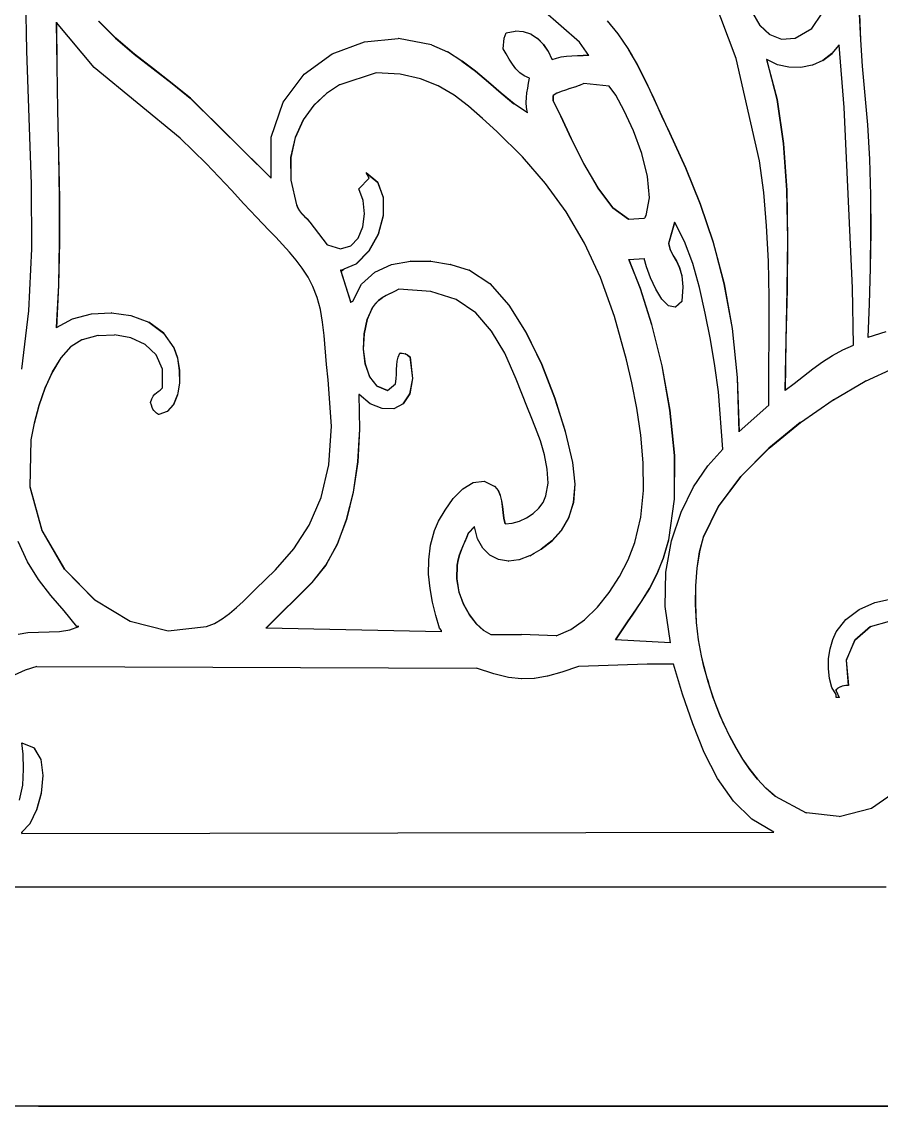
# Model space of a CAD drawing. Header units: inches. Extents: x 1397 to 20304, y -27267 to -746.
# Drawn here: x 14232.23 to 14241.66, y -21189.11 to -21177.21 of the extents above; entities that cross this region are included whole.
import ezdxf

# ---------------------------------------------------------------- set-up
doc = ezdxf.new("R2010")
doc.units = ezdxf.units.IN
doc.header["$LTSCALE"] = 17
doc.header["$MEASUREMENT"] = 0

msp = doc.modelspace()

# ---------------------------------------------------------------- linework, layer by layer
for p, q in [((14240.071, -21177.617), (14239.71, -21176.664)), ((14232.283, -21177.534), (14232.27, -21176.81)), ((14238.351, -21177.437), (14237.947, -21177.086)), ((14232.607, -21177.217), (14232.611, -21177.698)), ((14232.609, -21177.22), (14232.607, -21177.217)), ((14232.613, -21177.698), (14232.609, -21177.22)), ((14233.022, -21177.715), (14232.609, -21177.22)), ((14233.069, -21177.205), (14233.257, -21177.394)), ((14233.259, -21177.394), (14233.071, -21177.205)), ((14238.654, -21177.203), (14238.772, -21177.344)), ((14238.774, -21177.344), (14238.656, -21177.203)), ((14240.25, -21177.117), (14240.33, -21177.254)), ((14240.332, -21177.254), (14240.252, -21177.117)), ((14240.899, -21177.289), (14241.012, -21177.118)), ((14241.423, -21177.13), (14241.436, -21177.411)), ((14241.439, -21177.411), (14241.425, -21177.13)), ((14237.521, -21177.393), (14237.543, -21177.335)), ((14237.543, -21177.335), (14237.643, -21177.315)), ((14237.645, -21177.315), (14237.643, -21177.315)), ((14237.734, -21177.322), (14237.645, -21177.315)), ((14237.736, -21177.322), (14237.734, -21177.322)), ((14237.816, -21177.35), (14237.736, -21177.322)), ((14238.774, -21177.344), (14238.772, -21177.344)), ((14238.772, -21177.344), (14238.88, -21177.506)), ((14238.883, -21177.506), (14238.774, -21177.344)), ((14240.332, -21177.254), (14240.33, -21177.254)), ((14240.33, -21177.254), (14240.437, -21177.353)), ((14240.439, -21177.353), (14240.332, -21177.254)), ((14240.718, -21177.393), (14240.899, -21177.289)), ((14233.257, -21177.394), (14233.46, -21177.567)), ((14233.259, -21177.394), (14233.257, -21177.394)), ((14233.462, -21177.567), (14233.259, -21177.394)), ((14235.635, -21177.565), (14235.988, -21177.432)), ((14235.988, -21177.432), (14236.36, -21177.396)), ((14236.363, -21177.396), (14236.36, -21177.396)), ((14236.724, -21177.466), (14236.363, -21177.396)), ((14237.51, -21177.51), (14237.521, -21177.393)), ((14237.818, -21177.35), (14237.816, -21177.35)), ((14237.818, -21177.35), (14237.889, -21177.398)), ((14237.889, -21177.398), (14237.953, -21177.462)), ((14237.892, -21177.398), (14237.889, -21177.398)), ((14237.955, -21177.462), (14237.892, -21177.398)), ((14237.955, -21177.462), (14237.953, -21177.462)), ((14237.953, -21177.462), (14238.006, -21177.539)), ((14238.008, -21177.539), (14237.955, -21177.462)), ((14238.452, -21177.583), (14238.351, -21177.437)), ((14240.439, -21177.353), (14240.437, -21177.353)), ((14240.439, -21177.353), (14240.568, -21177.404)), ((14240.568, -21177.404), (14240.718, -21177.393)), ((14241.436, -21177.411), (14241.454, -21177.699)), ((14241.439, -21177.411), (14241.436, -21177.411)), ((14241.456, -21177.699), (14241.439, -21177.411)), ((14232.309, -21178.267), (14232.283, -21177.534)), ((14233.462, -21177.567), (14233.46, -21177.567)), ((14233.46, -21177.567), (14233.669, -21177.729)), ((14233.671, -21177.729), (14233.462, -21177.567)), ((14235.328, -21177.79), (14235.635, -21177.565)), ((14236.726, -21177.466), (14236.724, -21177.466)), ((14236.726, -21177.466), (14236.899, -21177.545)), ((14236.901, -21177.545), (14236.899, -21177.545)), ((14237.059, -21177.644), (14236.901, -21177.545)), ((14237.544, -21177.566), (14237.51, -21177.51)), ((14237.578, -21177.622), (14237.544, -21177.566)), ((14238.006, -21177.539), (14238.048, -21177.627)), ((14238.008, -21177.539), (14238.006, -21177.539)), ((14238.05, -21177.627), (14238.008, -21177.539)), ((14238.883, -21177.506), (14238.88, -21177.506)), ((14238.88, -21177.506), (14238.917, -21177.571)), ((14238.919, -21177.569), (14238.883, -21177.506)), ((14238.917, -21177.571), (14238.919, -21177.569)), ((14238.917, -21177.571), (14238.981, -21177.682)), ((14238.983, -21177.682), (14238.919, -21177.569)), ((14241.121, -21177.563), (14241.02, -21177.638)), ((14241.022, -21177.638), (14241.123, -21177.563)), ((14241.201, -21177.466), (14241.121, -21177.563)), ((14241.123, -21177.563), (14241.121, -21177.563)), ((14241.123, -21177.563), (14241.201, -21177.469)), ((14241.201, -21177.469), (14241.201, -21177.466)), ((14241.257, -21178.154), (14241.201, -21177.469)), ((14232.611, -21177.698), (14232.62, -21178.181)), ((14232.613, -21177.698), (14232.611, -21177.698)), ((14232.622, -21178.181), (14232.613, -21177.698)), ((14237.059, -21177.644), (14237.207, -21177.757)), ((14237.061, -21177.644), (14237.059, -21177.644)), ((14237.209, -21177.757), (14237.061, -21177.644)), ((14237.613, -21177.677), (14237.578, -21177.622)), ((14237.651, -21177.728), (14237.613, -21177.677)), ((14238.048, -21177.627), (14238.05, -21177.627)), ((14238.05, -21177.627), (14238.097, -21177.611)), ((14238.097, -21177.611), (14238.15, -21177.598)), ((14238.15, -21177.598), (14238.206, -21177.59)), ((14238.206, -21177.59), (14238.265, -21177.586)), ((14238.265, -21177.586), (14238.326, -21177.583)), ((14238.326, -21177.583), (14238.388, -21177.583)), ((14238.391, -21177.583), (14238.388, -21177.583)), ((14238.391, -21177.583), (14238.39, -21177.583)), ((14238.452, -21177.583), (14238.391, -21177.583)), ((14238.983, -21177.682), (14238.981, -21177.682)), ((14238.981, -21177.682), (14239.076, -21177.869)), ((14239.078, -21177.869), (14238.983, -21177.682)), ((14240.326, -21178.74), (14240.071, -21177.617)), ((14240.404, -21177.627), (14240.519, -21178.067)), ((14240.407, -21177.629), (14240.404, -21177.627)), ((14240.521, -21178.067), (14240.407, -21177.629)), ((14240.522, -21177.684), (14240.407, -21177.629)), ((14240.649, -21177.713), (14240.522, -21177.684)), ((14240.904, -21177.688), (14240.78, -21177.714)), ((14240.906, -21177.688), (14240.904, -21177.688)), ((14241.02, -21177.638), (14240.906, -21177.688)), ((14241.022, -21177.638), (14241.02, -21177.638)), ((14241.454, -21177.699), (14241.513, -21178.343)), ((14241.456, -21177.699), (14241.454, -21177.699)), ((14241.516, -21178.343), (14241.456, -21177.699)), ((14233.964, -21178.491), (14233.022, -21177.715)), ((14233.669, -21177.729), (14233.877, -21177.889)), ((14233.671, -21177.729), (14233.669, -21177.729)), ((14233.879, -21177.889), (14233.671, -21177.729)), ((14235.096, -21178.097), (14235.328, -21177.79)), ((14236.118, -21177.774), (14235.717, -21177.905)), ((14236.38, -21177.79), (14236.118, -21177.774)), ((14236.605, -21177.839), (14236.38, -21177.79)), ((14237.207, -21177.757), (14237.349, -21177.877)), ((14237.209, -21177.757), (14237.207, -21177.757)), ((14237.351, -21177.877), (14237.209, -21177.757)), ((14237.693, -21177.772), (14237.651, -21177.728)), ((14237.743, -21177.808), (14237.693, -21177.772)), ((14237.801, -21177.832), (14237.743, -21177.808)), ((14240.778, -21177.714), (14240.649, -21177.713)), ((14240.78, -21177.714), (14240.778, -21177.714)), ((14233.879, -21177.889), (14233.877, -21177.889)), ((14233.877, -21177.889), (14234.076, -21178.052)), ((14234.079, -21178.052), (14233.879, -21177.889)), ((14235.714, -21177.905), (14235.572, -21177.999)), ((14235.717, -21177.905), (14235.714, -21177.905)), ((14236.799, -21177.916), (14236.605, -21177.839)), ((14236.972, -21178.017), (14236.799, -21177.916)), ((14237.351, -21177.877), (14237.349, -21177.877)), ((14237.349, -21177.877), (14237.488, -21177.998)), ((14237.49, -21177.998), (14237.351, -21177.877)), ((14237.781, -21177.94), (14237.791, -21177.887)), ((14237.791, -21177.887), (14237.801, -21177.832)), ((14238.295, -21177.932), (14238.246, -21177.947)), ((14238.297, -21177.932), (14238.295, -21177.932)), ((14238.346, -21177.914), (14238.297, -21177.932)), ((14238.348, -21177.914), (14238.346, -21177.914)), ((14238.396, -21177.891), (14238.348, -21177.914)), ((14238.676, -21177.92), (14238.396, -21177.891)), ((14238.747, -21178.019), (14238.676, -21177.92)), ((14239.078, -21177.869), (14239.076, -21177.869)), ((14239.076, -21177.869), (14239.166, -21178.06)), ((14239.168, -21178.06), (14239.078, -21177.869)), ((14234.076, -21178.052), (14234.963, -21178.93)), ((14234.079, -21178.052), (14234.076, -21178.052)), ((14234.963, -21178.928), (14234.079, -21178.052)), ((14235.57, -21177.999), (14235.433, -21178.128)), ((14235.435, -21178.128), (14235.572, -21177.999)), ((14235.572, -21177.999), (14235.57, -21177.999)), ((14237.131, -21178.138), (14236.972, -21178.017)), ((14237.49, -21177.998), (14237.488, -21177.998)), ((14237.488, -21177.998), (14237.63, -21178.112)), ((14237.632, -21178.112), (14237.49, -21177.998)), ((14237.765, -21178.099), (14237.767, -21178.045)), ((14237.767, -21178.045), (14237.773, -21177.992)), ((14237.773, -21177.992), (14237.781, -21177.94)), ((14238.059, -21178.023), (14238.059, -21178.081)), ((14238.061, -21178.023), (14238.059, -21178.023)), ((14238.101, -21177.998), (14238.061, -21178.023)), ((14238.061, -21178.081), (14238.061, -21178.023)), ((14238.104, -21177.998), (14238.101, -21177.998)), ((14238.147, -21177.978), (14238.104, -21177.998)), ((14238.149, -21177.978), (14238.147, -21177.978)), ((14238.195, -21177.962), (14238.149, -21177.978)), ((14238.197, -21177.962), (14238.195, -21177.962)), ((14238.244, -21177.947), (14238.197, -21177.962)), ((14238.246, -21177.947), (14238.244, -21177.947)), ((14238.841, -21178.19), (14238.747, -21178.019)), ((14234.965, -21178.48), (14235.096, -21178.097)), ((14235.433, -21178.128), (14235.316, -21178.29)), ((14235.318, -21178.29), (14235.435, -21178.128)), ((14235.435, -21178.128), (14235.433, -21178.128)), ((14237.285, -21178.273), (14237.131, -21178.138)), ((14237.632, -21178.112), (14237.63, -21178.112)), ((14237.779, -21178.211), (14237.632, -21178.112)), ((14237.769, -21178.154), (14237.765, -21178.099)), ((14237.779, -21178.211), (14237.769, -21178.154)), ((14238.061, -21178.081), (14238.059, -21178.081)), ((14238.059, -21178.081), (14238.107, -21178.176)), ((14238.108, -21178.175), (14238.061, -21178.081)), ((14238.107, -21178.176), (14238.108, -21178.175)), ((14238.107, -21178.176), (14238.143, -21178.25)), ((14238.145, -21178.25), (14238.108, -21178.175)), ((14239.166, -21178.06), (14239.253, -21178.249)), ((14239.168, -21178.06), (14239.166, -21178.06)), ((14239.255, -21178.249), (14239.168, -21178.06)), ((14240.519, -21178.067), (14240.589, -21178.548)), ((14240.521, -21178.067), (14240.519, -21178.067)), ((14240.591, -21178.548), (14240.521, -21178.067)), ((14241.347, -21180.131), (14241.257, -21178.154)), ((14232.332, -21178.995), (14232.309, -21178.267)), ((14232.62, -21178.181), (14232.631, -21178.666)), ((14232.622, -21178.181), (14232.62, -21178.181)), ((14232.633, -21178.666), (14232.622, -21178.181)), ((14235.316, -21178.29), (14235.228, -21178.482)), ((14235.23, -21178.482), (14235.318, -21178.29)), ((14235.318, -21178.29), (14235.316, -21178.29)), ((14237.442, -21178.418), (14237.285, -21178.273)), ((14237.779, -21178.213), (14237.779, -21178.211)), ((14238.143, -21178.25), (14238.257, -21178.493)), ((14238.145, -21178.25), (14238.143, -21178.25)), ((14238.259, -21178.493), (14238.145, -21178.25)), ((14238.942, -21178.411), (14238.841, -21178.19)), ((14239.253, -21178.249), (14239.338, -21178.432)), ((14239.255, -21178.249), (14239.253, -21178.249)), ((14239.34, -21178.432), (14239.255, -21178.249)), ((14239.033, -21178.659), (14238.942, -21178.411)), ((14241.513, -21178.343), (14241.534, -21178.721)), ((14241.516, -21178.343), (14241.513, -21178.343)), ((14241.536, -21178.721), (14241.516, -21178.343)), ((14234.109, -21178.628), (14233.964, -21178.491)), ((14234.963, -21178.928), (14234.965, -21178.48)), ((14235.228, -21178.482), (14235.18, -21178.704)), ((14235.182, -21178.704), (14235.23, -21178.482)), ((14235.23, -21178.482), (14235.228, -21178.482)), ((14237.723, -21178.695), (14237.442, -21178.418)), ((14238.257, -21178.493), (14238.394, -21178.769)), ((14238.259, -21178.493), (14238.257, -21178.493)), ((14238.396, -21178.769), (14238.259, -21178.493)), ((14239.34, -21178.432), (14239.338, -21178.432)), ((14239.338, -21178.432), (14239.515, -21178.817)), ((14239.517, -21178.817), (14239.34, -21178.432)), ((14234.251, -21178.77), (14234.109, -21178.628)), ((14240.589, -21178.548), (14240.624, -21179.062)), ((14240.591, -21178.548), (14240.589, -21178.548)), ((14240.626, -21179.062), (14240.591, -21178.548)), ((14232.631, -21178.666), (14232.639, -21179.15)), ((14232.633, -21178.666), (14232.631, -21178.666)), ((14232.641, -21179.15), (14232.633, -21178.666)), ((14234.39, -21178.915), (14234.251, -21178.77)), ((14235.18, -21178.704), (14235.181, -21178.951)), ((14235.182, -21178.704), (14235.18, -21178.704)), ((14235.183, -21178.951), (14235.182, -21178.704)), ((14237.976, -21178.986), (14237.723, -21178.695)), ((14238.394, -21178.769), (14238.549, -21179.036)), ((14238.396, -21178.769), (14238.394, -21178.769)), ((14238.551, -21179.036), (14238.396, -21178.769)), ((14239.097, -21178.911), (14239.033, -21178.659)), ((14240.373, -21179.085), (14240.326, -21178.74)), ((14241.534, -21178.721), (14241.545, -21179.116)), ((14241.536, -21178.721), (14241.534, -21178.721)), ((14241.547, -21179.116), (14241.536, -21178.721)), ((14236.04, -21178.93), (14236.006, -21178.872)), ((14236.008, -21178.872), (14236.006, -21178.872)), ((14236.006, -21178.872), (14236.01, -21178.875)), ((14236.137, -21178.978), (14236.008, -21178.872)), ((14236.008, -21178.872), (14236.01, -21178.875)), ((14236.01, -21178.875), (14236.135, -21178.978)), ((14239.517, -21178.817), (14239.515, -21178.817)), ((14239.515, -21178.817), (14239.676, -21179.215)), ((14239.678, -21179.215), (14239.517, -21178.817)), ((14232.336, -21179.706), (14232.332, -21178.995)), ((14234.529, -21179.062), (14234.39, -21178.915)), ((14234.963, -21178.93), (14234.963, -21178.928)), ((14235.181, -21178.951), (14235.243, -21179.223)), ((14235.183, -21178.951), (14235.181, -21178.951)), ((14235.245, -21179.223), (14235.183, -21178.951)), ((14235.928, -21179.047), (14236.04, -21178.93)), ((14236.135, -21178.978), (14236.195, -21179.142)), ((14236.137, -21178.978), (14236.135, -21178.978)), ((14236.197, -21179.142), (14236.137, -21178.978)), ((14238.203, -21179.299), (14237.976, -21178.986)), ((14239.118, -21179.146), (14239.097, -21178.911)), ((14234.666, -21179.209), (14234.529, -21179.062)), ((14235.976, -21179.175), (14235.928, -21179.047)), ((14238.549, -21179.036), (14238.715, -21179.253)), ((14238.551, -21179.036), (14238.549, -21179.036)), ((14238.717, -21179.253), (14238.551, -21179.036)), ((14240.404, -21179.453), (14240.373, -21179.085)), ((14240.624, -21179.062), (14240.634, -21179.598)), ((14240.626, -21179.062), (14240.624, -21179.062)), ((14240.636, -21179.598), (14240.626, -21179.062)), ((14241.545, -21179.116), (14241.547, -21179.518)), ((14241.547, -21179.116), (14241.545, -21179.116)), ((14241.549, -21179.518), (14241.547, -21179.116)), ((14232.639, -21179.15), (14232.64, -21179.63)), ((14232.641, -21179.15), (14232.639, -21179.15)), ((14232.642, -21179.63), (14232.641, -21179.15)), ((14234.803, -21179.356), (14234.666, -21179.209)), ((14235.243, -21179.223), (14235.258, -21179.258)), ((14235.245, -21179.223), (14235.243, -21179.223)), ((14235.26, -21179.258), (14235.245, -21179.223)), ((14235.99, -21179.319), (14235.976, -21179.175)), ((14236.195, -21179.142), (14236.194, -21179.339)), ((14236.197, -21179.142), (14236.195, -21179.142)), ((14236.196, -21179.339), (14236.197, -21179.142)), ((14239.08, -21179.34), (14239.118, -21179.146)), ((14239.678, -21179.215), (14239.676, -21179.215)), ((14239.676, -21179.215), (14239.818, -21179.636)), ((14239.82, -21179.636), (14239.678, -21179.215)), ((14234.94, -21179.501), (14234.803, -21179.356)), ((14235.258, -21179.258), (14235.276, -21179.288)), ((14235.26, -21179.258), (14235.258, -21179.258)), ((14235.279, -21179.288), (14235.26, -21179.258)), ((14235.276, -21179.288), (14235.298, -21179.315)), ((14235.279, -21179.288), (14235.276, -21179.288)), ((14235.3, -21179.315), (14235.279, -21179.288)), ((14235.298, -21179.315), (14235.321, -21179.339)), ((14235.3, -21179.315), (14235.298, -21179.315)), ((14235.323, -21179.339), (14235.3, -21179.315)), ((14235.321, -21179.339), (14235.344, -21179.363)), ((14235.323, -21179.339), (14235.321, -21179.339)), ((14235.346, -21179.363), (14235.323, -21179.339)), ((14235.344, -21179.363), (14235.367, -21179.388)), ((14235.346, -21179.363), (14235.344, -21179.363)), ((14235.369, -21179.388), (14235.346, -21179.363)), ((14235.971, -21179.462), (14235.99, -21179.319)), ((14236.194, -21179.339), (14236.139, -21179.543)), ((14236.141, -21179.543), (14236.196, -21179.339)), ((14236.196, -21179.339), (14236.194, -21179.339)), ((14238.404, -21179.641), (14238.203, -21179.299)), ((14238.715, -21179.253), (14238.887, -21179.378)), ((14238.717, -21179.253), (14238.715, -21179.253)), ((14238.889, -21179.378), (14238.717, -21179.253)), ((14239.058, -21179.369), (14239.065, -21179.363)), ((14239.065, -21179.363), (14239.069, -21179.359)), ((14239.069, -21179.359), (14239.073, -21179.354)), ((14239.073, -21179.354), (14239.075, -21179.349)), ((14239.075, -21179.349), (14239.08, -21179.34)), ((14235.367, -21179.388), (14235.389, -21179.413)), ((14235.369, -21179.388), (14235.367, -21179.388)), ((14235.391, -21179.413), (14235.369, -21179.388)), ((14235.389, -21179.413), (14235.58, -21179.662)), ((14235.391, -21179.413), (14235.389, -21179.413)), ((14235.582, -21179.662), (14235.391, -21179.413)), ((14235.92, -21179.586), (14235.971, -21179.462)), ((14238.887, -21179.378), (14238.889, -21179.378)), ((14238.889, -21179.378), (14239.058, -21179.369)), ((14239.394, -21179.413), (14239.327, -21179.647)), ((14239.329, -21179.647), (14239.396, -21179.416)), ((14239.396, -21179.416), (14239.394, -21179.413)), ((14239.502, -21179.623), (14239.396, -21179.416)), ((14240.423, -21179.839), (14240.404, -21179.453)), ((14235.014, -21179.578), (14234.94, -21179.501)), ((14235.09, -21179.657), (14235.014, -21179.578)), ((14235.838, -21179.672), (14235.92, -21179.586)), ((14236.139, -21179.543), (14236.038, -21179.728)), ((14236.04, -21179.728), (14236.141, -21179.543)), ((14236.141, -21179.543), (14236.139, -21179.543)), ((14240.634, -21179.598), (14240.628, -21180.149)), ((14240.63, -21180.149), (14240.636, -21179.598)), ((14240.636, -21179.598), (14240.634, -21179.598)), ((14241.547, -21179.518), (14241.542, -21179.918)), ((14241.544, -21179.918), (14241.549, -21179.518)), ((14241.549, -21179.518), (14241.547, -21179.518)), ((14232.305, -21180.386), (14232.336, -21179.706)), ((14232.64, -21179.63), (14232.631, -21180.104)), ((14232.633, -21180.104), (14232.642, -21179.63)), ((14232.642, -21179.63), (14232.64, -21179.63)), ((14235.165, -21179.74), (14235.09, -21179.657)), ((14235.582, -21179.662), (14235.58, -21179.662)), ((14235.582, -21179.662), (14235.724, -21179.704)), ((14235.724, -21179.704), (14235.838, -21179.672)), ((14238.581, -21180.02), (14238.404, -21179.641)), ((14239.327, -21179.647), (14239.346, -21179.715)), ((14239.329, -21179.647), (14239.327, -21179.647)), ((14239.348, -21179.715), (14239.329, -21179.647)), ((14239.346, -21179.715), (14239.376, -21179.775)), ((14239.348, -21179.715), (14239.346, -21179.715)), ((14239.379, -21179.775), (14239.348, -21179.715)), ((14239.592, -21179.864), (14239.502, -21179.623)), ((14239.818, -21179.636), (14239.936, -21180.088)), ((14239.82, -21179.636), (14239.818, -21179.636)), ((14239.938, -21180.088), (14239.82, -21179.636)), ((14235.238, -21179.827), (14235.165, -21179.74)), ((14235.306, -21179.918), (14235.238, -21179.827)), ((14236.038, -21179.728), (14235.898, -21179.869)), ((14235.9, -21179.869), (14236.04, -21179.728)), ((14236.04, -21179.728), (14236.038, -21179.728)), ((14236.286, -21179.877), (14236.495, -21179.838)), ((14236.497, -21179.838), (14236.495, -21179.838)), ((14236.497, -21179.838), (14236.715, -21179.84)), ((14236.718, -21179.84), (14236.715, -21179.84)), ((14236.718, -21179.84), (14236.935, -21179.875)), ((14238.89, -21179.823), (14239.016, -21180.14)), ((14238.892, -21179.823), (14238.89, -21179.823)), ((14238.892, -21179.823), (14239.058, -21179.809)), ((14239.018, -21180.14), (14238.892, -21179.823)), ((14239.086, -21179.902), (14239.058, -21179.809)), ((14239.376, -21179.775), (14239.413, -21179.837)), ((14239.379, -21179.775), (14239.376, -21179.775)), ((14239.415, -21179.837), (14239.379, -21179.775)), ((14239.413, -21179.837), (14239.447, -21179.909)), ((14239.415, -21179.837), (14239.413, -21179.837)), ((14239.449, -21179.909), (14239.415, -21179.837)), ((14240.431, -21180.235), (14240.423, -21179.839)), ((14235.369, -21180.014), (14235.306, -21179.918)), ((14235.726, -21179.94), (14235.838, -21180.292)), ((14235.728, -21179.94), (14235.726, -21179.94)), ((14235.728, -21179.94), (14235.763, -21179.926)), ((14235.731, -21179.95), (14235.728, -21179.94)), ((14235.731, -21179.95), (14235.763, -21179.926)), ((14235.84, -21180.29), (14235.731, -21179.95)), ((14235.763, -21179.926), (14235.766, -21179.924)), ((14235.766, -21179.924), (14235.898, -21179.869)), ((14235.9, -21179.869), (14235.898, -21179.869)), ((14235.956, -21180.091), (14236.102, -21179.959)), ((14236.102, -21179.959), (14236.286, -21179.877)), ((14236.937, -21179.875), (14236.935, -21179.875)), ((14236.937, -21179.875), (14237.139, -21179.94)), ((14237.141, -21179.94), (14237.139, -21179.94)), ((14237.141, -21179.94), (14237.364, -21180.086)), ((14239.13, -21180.023), (14239.086, -21179.902)), ((14239.447, -21179.909), (14239.473, -21180.001)), ((14239.449, -21179.909), (14239.447, -21179.909)), ((14239.475, -21180.001), (14239.449, -21179.909)), ((14239.668, -21180.128), (14239.592, -21179.864)), ((14241.542, -21179.918), (14241.531, -21180.306)), ((14241.533, -21180.306), (14241.544, -21179.918)), ((14241.544, -21179.918), (14241.542, -21179.918)), ((14235.423, -21180.116), (14235.369, -21180.014)), ((14238.735, -21180.445), (14238.581, -21180.02)), ((14239.187, -21180.148), (14239.13, -21180.023)), ((14239.473, -21180.001), (14239.484, -21180.12)), ((14239.475, -21180.001), (14239.473, -21180.001)), ((14239.486, -21180.12), (14239.475, -21180.001)), ((14232.631, -21180.104), (14232.607, -21180.57)), ((14232.609, -21180.569), (14232.633, -21180.104)), ((14232.633, -21180.104), (14232.631, -21180.104)), ((14235.471, -21180.239), (14235.423, -21180.116)), ((14235.86, -21180.277), (14235.956, -21180.091)), ((14236.271, -21180.194), (14236.228, -21180.216)), ((14236.273, -21180.194), (14236.271, -21180.194)), ((14236.318, -21180.171), (14236.273, -21180.194)), ((14236.32, -21180.171), (14236.318, -21180.171)), ((14236.365, -21180.145), (14236.32, -21180.171)), ((14236.716, -21180.171), (14236.365, -21180.145)), ((14236.994, -21180.26), (14236.716, -21180.171)), ((14237.364, -21180.086), (14237.574, -21180.323)), ((14237.366, -21180.086), (14237.364, -21180.086)), ((14237.576, -21180.323), (14237.366, -21180.086)), ((14239.016, -21180.14), (14239.141, -21180.536)), ((14239.018, -21180.14), (14239.016, -21180.14)), ((14239.144, -21180.536), (14239.018, -21180.14)), ((14239.254, -21180.258), (14239.187, -21180.148)), ((14239.484, -21180.12), (14239.473, -21180.277)), ((14239.475, -21180.277), (14239.486, -21180.12)), ((14239.486, -21180.12), (14239.484, -21180.12)), ((14239.731, -21180.409), (14239.668, -21180.128)), ((14239.938, -21180.088), (14239.936, -21180.088)), ((14239.936, -21180.088), (14240.026, -21180.579)), ((14240.028, -21180.579), (14239.938, -21180.088)), ((14240.628, -21180.149), (14240.615, -21180.705)), ((14240.617, -21180.705), (14240.63, -21180.149)), ((14240.63, -21180.149), (14240.628, -21180.149)), ((14241.358, -21180.76), (14241.347, -21180.131)), ((14235.505, -21180.371), (14235.471, -21180.239)), ((14235.838, -21180.292), (14235.84, -21180.29)), ((14235.84, -21180.29), (14235.86, -21180.277)), ((14236.105, -21180.306), (14236.073, -21180.35)), ((14236.076, -21180.35), (14236.108, -21180.306)), ((14236.142, -21180.271), (14236.105, -21180.306)), ((14236.108, -21180.306), (14236.105, -21180.306)), ((14236.108, -21180.306), (14236.144, -21180.271)), ((14236.182, -21180.241), (14236.142, -21180.271)), ((14236.144, -21180.271), (14236.142, -21180.271)), ((14236.144, -21180.271), (14236.184, -21180.241)), ((14236.184, -21180.241), (14236.182, -21180.241)), ((14236.226, -21180.216), (14236.184, -21180.241)), ((14236.228, -21180.216), (14236.226, -21180.216)), ((14237.212, -21180.408), (14236.994, -21180.26)), ((14239.326, -21180.33), (14239.254, -21180.258)), ((14239.473, -21180.277), (14239.4, -21180.344)), ((14239.402, -21180.344), (14239.475, -21180.277)), ((14239.475, -21180.277), (14239.473, -21180.277)), ((14240.433, -21180.635), (14240.431, -21180.235)), ((14241.531, -21180.306), (14241.515, -21180.672)), ((14241.517, -21180.672), (14241.533, -21180.306)), ((14241.533, -21180.306), (14241.531, -21180.306)), ((14232.225, -21181.025), (14232.305, -21180.386)), ((14232.784, -21180.474), (14232.99, -21180.419)), ((14232.99, -21180.419), (14233.208, -21180.407)), ((14233.21, -21180.407), (14233.208, -21180.407)), ((14233.21, -21180.407), (14233.423, -21180.437)), ((14233.425, -21180.437), (14233.423, -21180.437)), ((14233.425, -21180.437), (14233.62, -21180.51)), ((14235.528, -21180.51), (14235.505, -21180.371)), ((14236.073, -21180.35), (14236.018, -21180.48)), ((14236.02, -21180.48), (14236.076, -21180.35)), ((14236.076, -21180.35), (14236.073, -21180.35)), ((14237.385, -21180.606), (14237.212, -21180.408)), ((14237.574, -21180.323), (14237.765, -21180.626)), ((14237.576, -21180.323), (14237.574, -21180.323)), ((14237.768, -21180.626), (14237.576, -21180.323)), ((14239.4, -21180.344), (14239.326, -21180.33)), ((14239.402, -21180.344), (14239.4, -21180.344)), ((14239.786, -21180.698), (14239.731, -21180.409)), ((14232.609, -21180.569), (14232.784, -21180.474)), ((14233.62, -21180.51), (14233.783, -21180.628)), ((14233.622, -21180.51), (14233.62, -21180.51)), ((14233.785, -21180.628), (14233.622, -21180.51)), ((14235.545, -21180.656), (14235.528, -21180.51)), ((14236.018, -21180.48), (14235.985, -21180.637)), ((14235.987, -21180.637), (14236.02, -21180.48)), ((14236.02, -21180.48), (14236.018, -21180.48)), ((14238.867, -21180.921), (14238.735, -21180.445)), ((14239.141, -21180.536), (14239.254, -21180.989)), ((14239.144, -21180.536), (14239.141, -21180.536)), ((14239.256, -21180.989), (14239.144, -21180.536)), ((14232.607, -21180.57), (14232.609, -21180.569)), ((14233.062, -21180.656), (14232.889, -21180.701)), ((14233.065, -21180.656), (14233.062, -21180.656)), ((14233.065, -21180.656), (14233.246, -21180.648)), ((14233.424, -21180.68), (14233.246, -21180.648)), ((14233.783, -21180.628), (14233.897, -21180.789)), ((14233.785, -21180.628), (14233.783, -21180.628)), ((14233.899, -21180.789), (14233.785, -21180.628)), ((14235.573, -21180.972), (14235.545, -21180.656)), ((14235.985, -21180.637), (14235.976, -21180.805)), ((14235.978, -21180.805), (14235.987, -21180.637)), ((14235.987, -21180.637), (14235.985, -21180.637)), ((14237.528, -21180.85), (14237.385, -21180.606)), ((14237.765, -21180.626), (14237.935, -21180.973)), ((14237.768, -21180.626), (14237.765, -21180.626)), ((14237.937, -21180.973), (14237.768, -21180.626)), ((14240.028, -21180.579), (14240.026, -21180.579)), ((14240.026, -21180.579), (14240.082, -21181.117)), ((14240.085, -21181.117), (14240.028, -21180.579)), ((14240.43, -21181.032), (14240.433, -21180.635)), ((14241.515, -21180.672), (14241.517, -21180.672)), ((14241.517, -21180.672), (14241.717, -21180.611)), ((14232.765, -21180.777), (14232.656, -21180.899)), ((14232.658, -21180.899), (14232.767, -21180.777)), ((14232.767, -21180.777), (14232.765, -21180.777)), ((14232.887, -21180.701), (14232.767, -21180.777)), ((14232.889, -21180.701), (14232.887, -21180.701)), ((14233.58, -21180.752), (14233.424, -21180.68)), ((14233.701, -21180.867), (14233.58, -21180.752)), ((14233.897, -21180.789), (14233.936, -21180.905)), ((14233.899, -21180.789), (14233.897, -21180.789)), ((14233.938, -21180.905), (14233.899, -21180.789)), ((14239.834, -21180.988), (14239.786, -21180.698)), ((14240.615, -21180.705), (14240.606, -21181.258)), ((14240.608, -21181.256), (14240.617, -21180.705)), ((14240.617, -21180.705), (14240.615, -21180.705)), ((14241.24, -21180.812), (14241.358, -21180.76)), ((14232.656, -21180.899), (14232.562, -21181.054)), ((14232.564, -21181.054), (14232.658, -21180.899)), ((14232.658, -21180.899), (14232.656, -21180.899)), ((14233.77, -21181.025), (14233.701, -21180.867)), ((14233.936, -21180.905), (14233.957, -21181.038)), ((14233.938, -21180.905), (14233.936, -21180.905)), ((14233.959, -21181.038), (14233.938, -21180.905)), ((14235.976, -21180.805), (14235.995, -21180.967)), ((14235.978, -21180.805), (14235.976, -21180.805)), ((14235.998, -21180.967), (14235.978, -21180.805)), ((14236.349, -21180.936), (14236.359, -21180.891)), ((14236.359, -21180.891), (14236.376, -21180.848)), ((14236.379, -21180.848), (14236.376, -21180.848)), ((14236.379, -21180.848), (14236.401, -21180.85)), ((14236.403, -21180.85), (14236.401, -21180.85)), ((14236.403, -21180.85), (14236.42, -21180.853)), ((14236.422, -21180.853), (14236.42, -21180.853)), ((14236.422, -21180.853), (14236.436, -21180.858)), ((14236.438, -21180.858), (14236.436, -21180.858)), ((14236.438, -21180.858), (14236.449, -21180.864)), ((14236.451, -21180.864), (14236.449, -21180.864)), ((14236.461, -21180.871), (14236.451, -21180.864)), ((14236.461, -21180.871), (14236.474, -21180.881)), ((14236.463, -21180.871), (14236.461, -21180.871)), ((14236.476, -21180.881), (14236.463, -21180.871)), ((14236.474, -21180.881), (14236.489, -21180.892)), ((14236.476, -21180.881), (14236.474, -21180.881)), ((14236.491, -21180.892), (14236.476, -21180.881)), ((14236.489, -21180.892), (14236.516, -21181.126)), ((14236.491, -21180.892), (14236.489, -21180.892)), ((14236.518, -21181.126), (14236.491, -21180.892)), ((14237.654, -21181.133), (14237.528, -21180.85)), ((14241.018, -21180.944), (14241.127, -21180.874)), ((14241.127, -21180.874), (14241.24, -21180.812)), ((14233.773, -21181.228), (14233.77, -21181.025)), ((14235.591, -21181.141), (14235.573, -21180.972)), ((14235.995, -21180.967), (14236.044, -21181.108)), ((14235.998, -21180.967), (14235.995, -21180.967)), ((14236.046, -21181.108), (14235.998, -21180.967)), ((14236.34, -21181.078), (14236.342, -21181.028)), ((14236.342, -21181.028), (14236.344, -21180.981)), ((14236.344, -21180.981), (14236.349, -21180.936)), ((14237.935, -21180.973), (14238.078, -21181.342)), ((14237.937, -21180.973), (14237.935, -21180.973)), ((14238.08, -21181.342), (14237.937, -21180.973)), ((14238.924, -21181.173), (14238.867, -21180.921)), ((14239.254, -21180.989), (14239.341, -21181.475)), ((14239.256, -21180.989), (14239.254, -21180.989)), ((14239.343, -21181.475), (14239.256, -21180.989)), ((14239.877, -21181.272), (14239.834, -21180.988)), ((14240.427, -21181.419), (14240.43, -21181.032)), ((14240.807, -21181.1), (14240.911, -21181.02)), ((14240.911, -21181.02), (14241.018, -21180.944)), ((14241.489, -21181.157), (14241.807, -21181.009)), ((14232.562, -21181.054), (14232.481, -21181.233)), ((14232.483, -21181.233), (14232.564, -21181.054)), ((14232.564, -21181.054), (14232.562, -21181.054)), ((14233.957, -21181.038), (14233.957, -21181.174)), ((14233.959, -21181.038), (14233.957, -21181.038)), ((14233.96, -21181.174), (14233.959, -21181.038)), ((14235.626, -21181.648), (14235.591, -21181.141)), ((14236.044, -21181.108), (14236.126, -21181.21)), ((14236.046, -21181.108), (14236.044, -21181.108)), ((14236.128, -21181.21), (14236.046, -21181.108)), ((14236.331, -21181.185), (14236.338, -21181.13)), ((14236.338, -21181.13), (14236.34, -21181.078)), ((14236.516, -21181.126), (14236.486, -21181.296)), ((14236.488, -21181.296), (14236.518, -21181.126)), ((14236.518, -21181.126), (14236.516, -21181.126)), ((14237.779, -21181.448), (14237.654, -21181.133)), ((14240.085, -21181.117), (14240.082, -21181.117)), ((14240.082, -21181.117), (14240.101, -21181.712)), ((14240.103, -21181.71), (14240.085, -21181.117)), ((14240.706, -21181.18), (14240.807, -21181.1)), ((14232.481, -21181.233), (14232.415, -21181.424)), ((14232.417, -21181.424), (14232.483, -21181.233)), ((14232.483, -21181.233), (14232.481, -21181.233)), ((14233.704, -21181.284), (14233.724, -21181.27)), ((14233.724, -21181.27), (14233.747, -21181.253)), ((14233.747, -21181.253), (14233.773, -21181.228)), ((14233.957, -21181.174), (14233.939, -21181.287)), ((14233.942, -21181.286), (14233.96, -21181.174)), ((14233.96, -21181.174), (14233.957, -21181.174)), ((14236.128, -21181.21), (14236.126, -21181.21)), ((14236.242, -21181.257), (14236.128, -21181.21)), ((14236.128, -21181.21), (14236.242, -21181.258)), ((14236.242, -21181.257), (14236.331, -21181.185)), ((14236.242, -21181.258), (14236.242, -21181.257)), ((14238.978, -21181.451), (14238.924, -21181.173)), ((14240.606, -21181.258), (14240.608, -21181.256)), ((14240.608, -21181.256), (14240.706, -21181.18)), ((14241.137, -21181.36), (14241.486, -21181.157)), ((14241.489, -21181.157), (14241.486, -21181.157)), ((14233.639, -21181.39), (14233.654, -21181.349)), ((14233.649, -21181.42), (14233.639, -21181.39)), ((14233.654, -21181.349), (14233.67, -21181.32)), ((14233.67, -21181.32), (14233.686, -21181.3)), ((14233.686, -21181.3), (14233.704, -21181.284)), ((14233.937, -21181.303), (14233.893, -21181.412)), ((14233.895, -21181.412), (14233.939, -21181.303)), ((14233.939, -21181.287), (14233.937, -21181.303)), ((14233.939, -21181.303), (14233.937, -21181.303)), ((14233.939, -21181.303), (14233.942, -21181.286)), ((14233.939, -21181.287), (14233.942, -21181.286)), ((14235.928, -21181.302), (14235.935, -21181.682)), ((14235.93, -21181.303), (14235.928, -21181.302)), ((14236.053, -21181.404), (14235.93, -21181.303)), ((14235.938, -21181.682), (14235.93, -21181.303)), ((14236.486, -21181.296), (14236.413, -21181.406)), ((14236.415, -21181.406), (14236.488, -21181.296)), ((14236.488, -21181.296), (14236.486, -21181.296)), ((14238.078, -21181.342), (14238.192, -21181.708)), ((14238.08, -21181.342), (14238.078, -21181.342)), ((14238.194, -21181.708), (14238.08, -21181.342)), ((14239.922, -21181.902), (14239.877, -21181.272)), ((14240.776, -21181.608), (14241.135, -21181.36)), ((14241.137, -21181.36), (14241.135, -21181.36)), ((14232.415, -21181.424), (14232.363, -21181.616)), ((14232.365, -21181.616), (14232.417, -21181.424)), ((14232.417, -21181.424), (14232.415, -21181.424)), ((14233.657, -21181.444), (14233.649, -21181.42)), ((14233.666, -21181.463), (14233.657, -21181.444)), ((14233.677, -21181.479), (14233.666, -21181.463)), ((14233.69, -21181.493), (14233.677, -21181.479)), ((14233.707, -21181.507), (14233.69, -21181.493)), ((14233.729, -21181.521), (14233.707, -21181.507)), ((14233.824, -21181.489), (14233.731, -21181.521)), ((14233.893, -21181.412), (14233.824, -21181.489)), ((14233.826, -21181.489), (14233.824, -21181.489)), ((14233.826, -21181.489), (14233.895, -21181.412)), ((14233.895, -21181.412), (14233.893, -21181.412)), ((14236.184, -21181.457), (14236.053, -21181.404)), ((14236.311, -21181.459), (14236.184, -21181.457)), ((14236.413, -21181.406), (14236.311, -21181.459)), ((14236.415, -21181.406), (14236.413, -21181.406)), ((14237.819, -21181.546), (14237.779, -21181.448)), ((14239.022, -21181.747), (14238.978, -21181.451)), ((14239.341, -21181.475), (14239.391, -21181.97)), ((14239.343, -21181.475), (14239.341, -21181.475)), ((14239.393, -21181.97), (14239.343, -21181.475)), ((14240.103, -21181.71), (14240.427, -21181.419)), ((14232.363, -21181.616), (14232.326, -21181.799)), ((14232.328, -21181.799), (14232.365, -21181.616)), ((14232.365, -21181.616), (14232.363, -21181.616)), ((14233.731, -21181.521), (14233.729, -21181.521)), ((14233.73, -21181.521), (14233.731, -21181.521)), ((14237.868, -21181.669), (14237.819, -21181.546)), ((14240.774, -21181.608), (14240.428, -21181.892)), ((14240.431, -21181.892), (14240.776, -21181.608)), ((14240.776, -21181.608), (14240.774, -21181.608)), ((14235.597, -21182.074), (14235.626, -21181.648)), ((14235.935, -21181.682), (14235.915, -21182.04)), ((14235.917, -21182.04), (14235.938, -21181.682)), ((14235.938, -21181.682), (14235.935, -21181.682)), ((14237.92, -21181.812), (14237.868, -21181.669)), ((14238.192, -21181.708), (14238.272, -21182.048)), ((14238.194, -21181.708), (14238.192, -21181.708)), ((14238.275, -21182.048), (14238.194, -21181.708)), ((14240.101, -21181.712), (14240.103, -21181.71)), ((14232.326, -21181.799), (14232.316, -21182.316)), ((14232.319, -21182.316), (14232.328, -21181.799)), ((14232.328, -21181.799), (14232.326, -21181.799)), ((14237.965, -21181.965), (14237.92, -21181.812)), ((14239.048, -21182.051), (14239.022, -21181.747)), ((14237.996, -21182.122), (14237.965, -21181.965)), ((14239.391, -21181.97), (14239.39, -21182.452)), ((14239.393, -21181.97), (14239.391, -21181.97)), ((14239.392, -21182.452), (14239.393, -21181.97)), ((14239.757, -21182.085), (14239.922, -21181.902)), ((14240.428, -21181.892), (14240.12, -21182.202)), ((14240.122, -21182.202), (14240.431, -21181.892)), ((14240.431, -21181.892), (14240.428, -21181.892)), ((14235.512, -21182.432), (14235.597, -21182.074)), ((14235.915, -21182.04), (14235.866, -21182.372)), ((14235.868, -21182.372), (14235.917, -21182.04)), ((14235.917, -21182.04), (14235.915, -21182.04)), ((14238.272, -21182.048), (14238.299, -21182.286)), ((14238.275, -21182.048), (14238.272, -21182.048)), ((14238.301, -21182.286), (14238.275, -21182.048)), ((14239.051, -21182.355), (14239.048, -21182.051)), ((14239.601, -21182.316), (14239.757, -21182.085)), ((14238.004, -21182.274), (14237.996, -21182.122)), ((14240.12, -21182.202), (14239.873, -21182.531)), ((14239.875, -21182.531), (14240.122, -21182.202)), ((14240.122, -21182.202), (14240.12, -21182.202)), ((14232.316, -21182.316), (14232.448, -21182.796)), ((14232.319, -21182.316), (14232.316, -21182.316)), ((14232.45, -21182.796), (14232.319, -21182.316)), ((14236.963, -21182.445), (14237.068, -21182.338)), ((14237.068, -21182.338), (14237.183, -21182.267)), ((14237.183, -21182.267), (14237.302, -21182.252)), ((14237.304, -21182.252), (14237.302, -21182.252)), ((14237.304, -21182.252), (14237.42, -21182.312)), ((14237.42, -21182.312), (14237.457, -21182.356)), ((14237.422, -21182.312), (14237.42, -21182.312)), ((14237.459, -21182.356), (14237.422, -21182.312)), ((14237.981, -21182.414), (14238.004, -21182.274)), ((14238.299, -21182.286), (14238.283, -21182.488)), ((14238.285, -21182.488), (14238.301, -21182.286)), ((14238.301, -21182.286), (14238.299, -21182.286)), ((14239.465, -21182.592), (14239.601, -21182.316)), ((14235.381, -21182.734), (14235.512, -21182.432)), ((14235.866, -21182.372), (14235.791, -21182.674)), ((14235.793, -21182.674), (14235.868, -21182.372)), ((14235.868, -21182.372), (14235.866, -21182.372)), ((14236.873, -21182.57), (14236.963, -21182.445)), ((14237.457, -21182.356), (14237.48, -21182.409)), ((14237.459, -21182.356), (14237.457, -21182.356)), ((14237.482, -21182.409), (14237.459, -21182.356)), ((14237.48, -21182.409), (14237.494, -21182.468)), ((14237.482, -21182.409), (14237.48, -21182.409)), ((14237.497, -21182.468), (14237.482, -21182.409)), ((14237.95, -21182.486), (14237.981, -21182.414)), ((14239.023, -21182.649), (14239.051, -21182.355)), ((14239.39, -21182.452), (14239.327, -21182.897)), ((14239.329, -21182.897), (14239.392, -21182.452)), ((14239.392, -21182.452), (14239.39, -21182.452)), ((14236.803, -21182.692), (14236.873, -21182.57)), ((14237.494, -21182.468), (14237.503, -21182.531)), ((14237.497, -21182.468), (14237.494, -21182.468)), ((14237.505, -21182.531), (14237.497, -21182.468)), ((14237.503, -21182.531), (14237.51, -21182.596)), ((14237.505, -21182.531), (14237.503, -21182.531)), ((14237.512, -21182.596), (14237.505, -21182.531)), ((14237.839, -21182.608), (14237.902, -21182.551)), ((14237.902, -21182.551), (14237.95, -21182.486)), ((14238.283, -21182.488), (14238.23, -21182.656)), ((14238.233, -21182.656), (14238.285, -21182.488)), ((14238.285, -21182.488), (14238.283, -21182.488)), ((14239.873, -21182.531), (14239.709, -21182.868)), ((14239.711, -21182.868), (14239.875, -21182.531)), ((14239.875, -21182.531), (14239.873, -21182.531)), ((14235.791, -21182.674), (14235.689, -21182.943)), ((14235.692, -21182.943), (14235.793, -21182.674)), ((14235.793, -21182.674), (14235.791, -21182.674)), ((14236.758, -21182.795), (14236.803, -21182.692)), ((14237.51, -21182.596), (14237.518, -21182.66)), ((14237.512, -21182.596), (14237.51, -21182.596)), ((14237.52, -21182.66), (14237.512, -21182.596)), ((14237.518, -21182.66), (14237.532, -21182.722)), ((14237.52, -21182.66), (14237.518, -21182.66)), ((14237.534, -21182.721), (14237.52, -21182.66)), ((14237.609, -21182.713), (14237.689, -21182.691)), ((14237.689, -21182.691), (14237.767, -21182.655)), ((14237.767, -21182.655), (14237.839, -21182.608)), ((14238.23, -21182.656), (14238.149, -21182.794)), ((14238.151, -21182.794), (14238.233, -21182.656)), ((14238.233, -21182.656), (14238.23, -21182.656)), ((14238.957, -21182.927), (14239.023, -21182.649)), ((14239.359, -21182.906), (14239.465, -21182.592)), ((14232.448, -21182.796), (14232.694, -21183.217)), ((14232.45, -21182.796), (14232.448, -21182.796)), ((14232.696, -21183.217), (14232.45, -21182.796)), ((14235.212, -21182.995), (14235.381, -21182.734)), ((14236.714, -21182.955), (14236.758, -21182.795)), ((14237.195, -21182.751), (14237.128, -21182.824)), ((14237.13, -21182.824), (14237.196, -21182.753)), ((14237.196, -21182.753), (14237.195, -21182.751)), ((14237.228, -21182.884), (14237.196, -21182.753)), ((14237.532, -21182.722), (14237.534, -21182.721)), ((14237.534, -21182.721), (14237.609, -21182.713)), ((14238.149, -21182.794), (14238.046, -21182.908)), ((14238.048, -21182.908), (14238.151, -21182.794)), ((14238.151, -21182.794), (14238.149, -21182.794)), ((14232.288, -21183.138), (14232.186, -21182.916)), ((14237.09, -21182.918), (14237.069, -21182.964)), ((14237.071, -21182.964), (14237.092, -21182.918)), ((14237.11, -21182.872), (14237.09, -21182.918)), ((14237.092, -21182.918), (14237.09, -21182.918)), ((14237.092, -21182.918), (14237.112, -21182.872)), ((14237.128, -21182.824), (14237.11, -21182.872)), ((14237.112, -21182.872), (14237.11, -21182.872)), ((14237.112, -21182.872), (14237.13, -21182.824)), ((14237.13, -21182.824), (14237.128, -21182.824)), ((14237.287, -21182.988), (14237.228, -21182.884)), ((14238.046, -21182.908), (14237.928, -21182.999)), ((14237.93, -21182.999), (14238.048, -21182.908)), ((14238.048, -21182.908), (14238.046, -21182.908)), ((14238.884, -21183.115), (14238.957, -21182.927)), ((14239.327, -21182.897), (14239.269, -21183.097)), ((14239.271, -21183.097), (14239.329, -21182.897)), ((14239.297, -21183.253), (14239.359, -21182.906)), ((14239.329, -21182.897), (14239.327, -21182.897)), ((14239.709, -21182.868), (14239.666, -21183.028)), ((14239.668, -21183.028), (14239.711, -21182.868)), ((14239.711, -21182.868), (14239.709, -21182.868)), ((14235.013, -21183.225), (14235.212, -21182.995)), ((14235.689, -21182.943), (14235.563, -21183.175)), ((14235.565, -21183.175), (14235.692, -21182.943)), ((14235.692, -21182.943), (14235.689, -21182.943)), ((14236.694, -21183.115), (14236.714, -21182.955)), ((14237.049, -21183.012), (14237.031, -21183.062)), ((14237.033, -21183.062), (14237.051, -21183.012)), ((14237.069, -21182.964), (14237.049, -21183.012)), ((14237.051, -21183.012), (14237.049, -21183.012)), ((14237.051, -21183.012), (14237.071, -21182.964)), ((14237.071, -21182.964), (14237.069, -21182.964)), ((14237.366, -21183.065), (14237.287, -21182.988)), ((14237.803, -21183.073), (14237.853, -21183.044)), ((14237.852, -21183.043), (14237.853, -21183.044)), ((14237.853, -21183.044), (14237.928, -21182.999)), ((14237.93, -21182.999), (14237.928, -21182.999)), ((14239.666, -21183.028), (14239.638, -21183.209)), ((14239.64, -21183.209), (14239.668, -21183.028)), ((14239.668, -21183.028), (14239.666, -21183.028)), ((14232.41, -21183.331), (14232.288, -21183.138)), ((14235.563, -21183.175), (14235.411, -21183.366)), ((14235.414, -21183.366), (14235.565, -21183.175)), ((14235.565, -21183.175), (14235.563, -21183.175)), ((14236.693, -21183.274), (14236.694, -21183.115)), ((14237.016, -21183.116), (14237.005, -21183.175)), ((14237.007, -21183.175), (14237.018, -21183.116)), ((14237.031, -21183.062), (14237.016, -21183.116)), ((14237.018, -21183.116), (14237.016, -21183.116)), ((14237.018, -21183.116), (14237.033, -21183.062)), ((14237.033, -21183.062), (14237.031, -21183.062)), ((14237.462, -21183.112), (14237.366, -21183.065)), ((14237.57, -21183.13), (14237.462, -21183.112)), ((14237.572, -21183.13), (14237.57, -21183.13)), ((14237.571, -21183.13), (14237.572, -21183.13)), ((14237.685, -21183.117), (14237.572, -21183.13)), ((14237.687, -21183.117), (14237.685, -21183.117)), ((14237.801, -21183.073), (14237.687, -21183.117)), ((14237.803, -21183.073), (14237.801, -21183.073)), ((14238.79, -21183.3), (14238.884, -21183.115)), ((14239.269, -21183.097), (14239.198, -21183.272)), ((14239.2, -21183.272), (14239.271, -21183.097)), ((14239.271, -21183.097), (14239.269, -21183.097)), ((14232.694, -21183.217), (14233.025, -21183.555)), ((14232.696, -21183.217), (14232.694, -21183.217)), ((14233.028, -21183.555), (14232.696, -21183.217)), ((14234.794, -21183.439), (14235.013, -21183.225)), ((14236.709, -21183.43), (14236.693, -21183.274)), ((14237.005, -21183.175), (14237.001, -21183.326)), ((14237.003, -21183.326), (14237.007, -21183.175)), ((14237.007, -21183.175), (14237.005, -21183.175)), ((14239.198, -21183.272), (14239.117, -21183.429)), ((14239.119, -21183.429), (14239.2, -21183.272)), ((14239.2, -21183.272), (14239.198, -21183.272)), ((14239.29, -21183.628), (14239.297, -21183.253)), ((14239.638, -21183.209), (14239.624, -21183.403)), ((14239.626, -21183.403), (14239.64, -21183.209)), ((14239.64, -21183.209), (14239.638, -21183.209)), ((14232.547, -21183.507), (14232.41, -21183.331)), ((14235.411, -21183.366), (14234.907, -21183.864)), ((14234.909, -21183.864), (14235.414, -21183.366)), ((14235.414, -21183.366), (14235.411, -21183.366)), ((14237.001, -21183.326), (14237.026, -21183.47)), ((14237.003, -21183.326), (14237.001, -21183.326)), ((14237.028, -21183.47), (14237.003, -21183.326)), ((14238.677, -21183.476), (14238.79, -21183.3)), ((14239.624, -21183.403), (14239.622, -21183.604)), ((14239.626, -21183.403), (14239.624, -21183.403)), ((14239.624, -21183.604), (14239.626, -21183.403)), ((14232.69, -21183.675), (14232.547, -21183.507)), ((14234.656, -21183.572), (14234.727, -21183.504)), ((14234.727, -21183.504), (14234.794, -21183.439)), ((14236.736, -21183.581), (14236.709, -21183.43)), ((14237.026, -21183.47), (14237.075, -21183.603)), ((14237.028, -21183.47), (14237.026, -21183.47)), ((14237.077, -21183.603), (14237.028, -21183.47)), ((14238.548, -21183.636), (14238.677, -21183.476)), ((14239.117, -21183.429), (14239.028, -21183.573)), ((14239.03, -21183.573), (14239.119, -21183.429)), ((14239.119, -21183.429), (14239.117, -21183.429)), ((14233.028, -21183.555), (14233.025, -21183.555)), ((14233.028, -21183.555), (14233.415, -21183.789)), ((14234.507, -21183.706), (14234.583, -21183.64)), ((14234.583, -21183.64), (14234.656, -21183.572)), ((14236.773, -21183.727), (14236.736, -21183.581)), ((14237.075, -21183.603), (14237.14, -21183.721)), ((14237.077, -21183.603), (14237.075, -21183.603)), ((14237.142, -21183.721), (14237.077, -21183.603)), ((14238.406, -21183.773), (14238.548, -21183.636)), ((14239.028, -21183.573), (14238.934, -21183.711)), ((14238.936, -21183.711), (14239.03, -21183.573)), ((14239.03, -21183.573), (14239.028, -21183.573)), ((14239.35, -21184.025), (14239.29, -21183.628)), ((14239.624, -21183.604), (14239.622, -21183.604)), ((14239.622, -21183.604), (14239.632, -21183.804)), ((14239.634, -21183.804), (14239.624, -21183.604)), ((14241.42, -21183.66), (14241.592, -21183.583)), ((14241.592, -21183.583), (14241.776, -21183.544)), ((14232.831, -21183.849), (14232.69, -21183.675)), ((14234.343, -21183.813), (14234.427, -21183.764)), ((14234.427, -21183.764), (14234.507, -21183.706)), ((14236.814, -21183.864), (14236.773, -21183.727)), ((14237.14, -21183.721), (14237.216, -21183.819)), ((14237.142, -21183.721), (14237.14, -21183.721)), ((14237.218, -21183.819), (14237.142, -21183.721)), ((14238.934, -21183.711), (14238.876, -21183.795)), ((14238.878, -21183.796), (14238.936, -21183.711)), ((14238.936, -21183.711), (14238.934, -21183.711)), ((14241.275, -21183.77), (14241.42, -21183.66)), ((14232.642, -21183.901), (14232.753, -21183.884)), ((14232.753, -21183.884), (14232.853, -21183.849)), ((14232.853, -21183.849), (14232.831, -21183.849)), ((14233.417, -21183.789), (14233.415, -21183.789)), ((14233.417, -21183.789), (14233.834, -21183.894)), ((14233.834, -21183.894), (14234.256, -21183.849)), ((14234.256, -21183.849), (14234.343, -21183.813)), ((14234.909, -21183.864), (14234.907, -21183.864)), ((14236.836, -21183.907), (14234.909, -21183.864)), ((14236.836, -21183.893), (14236.814, -21183.864)), ((14237.216, -21183.819), (14237.297, -21183.893)), ((14237.218, -21183.819), (14237.216, -21183.819)), ((14237.299, -21183.893), (14237.218, -21183.819)), ((14238.093, -21183.951), (14238.254, -21183.88)), ((14238.254, -21183.88), (14238.406, -21183.773)), ((14238.839, -21183.85), (14238.744, -21183.995)), ((14238.746, -21183.995), (14238.841, -21183.85)), ((14238.876, -21183.795), (14238.839, -21183.85)), ((14238.841, -21183.85), (14238.839, -21183.85)), ((14238.841, -21183.85), (14238.878, -21183.796)), ((14238.876, -21183.795), (14238.878, -21183.796)), ((14239.634, -21183.804), (14239.632, -21183.804)), ((14239.632, -21183.804), (14239.654, -21183.995)), ((14239.656, -21183.995), (14239.634, -21183.804)), ((14241.167, -21183.907), (14241.275, -21183.77)), ((14241.543, -21183.847), (14241.372, -21183.996)), ((14241.374, -21183.996), (14241.545, -21183.847)), ((14241.545, -21183.847), (14241.543, -21183.847)), ((14241.545, -21183.847), (14241.753, -21183.788)), ((14232.187, -21183.932), (14232.294, -21183.915)), ((14232.294, -21183.915), (14232.409, -21183.909)), ((14232.409, -21183.909), (14232.526, -21183.907)), ((14232.526, -21183.907), (14232.642, -21183.901)), ((14236.836, -21183.907), (14236.836, -21183.893)), ((14237.299, -21183.893), (14237.297, -21183.893)), ((14237.299, -21183.893), (14237.375, -21183.937)), ((14237.375, -21183.937), (14237.714, -21183.937)), ((14238.093, -21183.951), (14237.714, -21183.937)), ((14238.746, -21183.995), (14238.744, -21183.995)), ((14239.35, -21184.025), (14238.746, -21183.995)), ((14239.656, -21183.995), (14239.654, -21183.995)), ((14239.654, -21183.995), (14239.686, -21184.171)), ((14239.688, -21184.171), (14239.656, -21183.995)), ((14241.102, -21184.091), (14241.13, -21183.991)), ((14241.13, -21183.991), (14241.167, -21183.907)), ((14241.372, -21183.996), (14241.279, -21184.217)), ((14241.281, -21184.217), (14241.374, -21183.996)), ((14241.374, -21183.996), (14241.372, -21183.996)), ((14241.085, -21184.2), (14241.102, -21184.091)), ((14239.688, -21184.171), (14239.686, -21184.171)), ((14239.686, -21184.171), (14239.714, -21184.286)), ((14239.716, -21184.286), (14239.688, -21184.171)), ((14241.082, -21184.312), (14241.085, -21184.2)), ((14241.281, -21184.217), (14241.279, -21184.217)), ((14241.279, -21184.217), (14241.302, -21184.493)), ((14241.304, -21184.493), (14241.281, -21184.217)), ((14232.263, -21184.327), (14232.141, -21184.381)), ((14232.265, -21184.327), (14232.263, -21184.327)), ((14232.393, -21184.288), (14232.265, -21184.327)), ((14232.393, -21184.288), (14237.218, -21184.303)), ((14237.408, -21184.366), (14237.218, -21184.303)), ((14238.154, -21184.35), (14237.997, -21184.394)), ((14238.156, -21184.35), (14238.154, -21184.35)), ((14238.34, -21184.288), (14238.156, -21184.35)), ((14238.342, -21184.288), (14238.34, -21184.288)), ((14239.091, -21184.259), (14238.342, -21184.288)), ((14239.383, -21184.259), (14239.091, -21184.259)), ((14239.482, -21184.59), (14239.383, -21184.259)), ((14239.714, -21184.286), (14239.744, -21184.4)), ((14239.716, -21184.286), (14239.714, -21184.286)), ((14239.746, -21184.4), (14239.716, -21184.286)), ((14241.093, -21184.419), (14241.082, -21184.312)), ((14237.57, -21184.406), (14237.408, -21184.366)), ((14237.714, -21184.423), (14237.57, -21184.406)), ((14237.716, -21184.423), (14237.714, -21184.423)), ((14237.852, -21184.419), (14237.716, -21184.423)), ((14237.854, -21184.419), (14237.852, -21184.419)), ((14237.995, -21184.394), (14237.854, -21184.419)), ((14237.997, -21184.394), (14237.995, -21184.394)), ((14239.746, -21184.4), (14239.744, -21184.4)), ((14239.744, -21184.4), (14239.757, -21184.441)), ((14239.759, -21184.443), (14239.746, -21184.4)), ((14239.757, -21184.441), (14239.759, -21184.443)), ((14239.757, -21184.441), (14239.777, -21184.51)), ((14239.779, -21184.51), (14239.759, -21184.443)), ((14241.121, -21184.516), (14241.093, -21184.419)), ((14241.095, -21184.42), (14241.096, -21184.422)), ((14239.592, -21184.917), (14239.482, -21184.59)), ((14239.779, -21184.51), (14239.777, -21184.51)), ((14239.777, -21184.51), (14239.813, -21184.618)), ((14239.815, -21184.618), (14239.779, -21184.51)), ((14241.167, -21184.595), (14241.121, -21184.516)), ((14241.169, -21184.537), (14241.167, -21184.537)), ((14241.167, -21184.537), (14241.167, -21184.552)), ((14241.169, -21184.552), (14241.167, -21184.552)), ((14241.167, -21184.552), (14241.201, -21184.625)), ((14241.167, -21184.625), (14241.167, -21184.595)), ((14241.169, -21184.537), (14241.184, -21184.525)), ((14241.169, -21184.552), (14241.169, -21184.537)), ((14241.203, -21184.625), (14241.169, -21184.552)), ((14241.186, -21184.525), (14241.184, -21184.525)), ((14241.199, -21184.516), (14241.186, -21184.525)), ((14241.201, -21184.516), (14241.199, -21184.516)), ((14241.215, -21184.508), (14241.201, -21184.516)), ((14241.217, -21184.508), (14241.215, -21184.508)), ((14241.232, -21184.501), (14241.217, -21184.508)), ((14241.235, -21184.501), (14241.232, -21184.501)), ((14241.252, -21184.497), (14241.235, -21184.501)), ((14241.254, -21184.497), (14241.252, -21184.497)), ((14241.275, -21184.494), (14241.254, -21184.497)), ((14241.277, -21184.494), (14241.275, -21184.494)), ((14241.302, -21184.493), (14241.277, -21184.494)), ((14241.304, -21184.493), (14241.302, -21184.493)), ((14239.815, -21184.618), (14239.813, -21184.618)), ((14239.813, -21184.618), (14239.851, -21184.722)), ((14239.853, -21184.722), (14239.815, -21184.618)), ((14241.201, -21184.625), (14241.167, -21184.625)), ((14241.203, -21184.625), (14241.201, -21184.625)), ((14239.853, -21184.722), (14239.851, -21184.722)), ((14239.851, -21184.722), (14239.891, -21184.822)), ((14239.893, -21184.822), (14239.853, -21184.722)), ((14239.893, -21184.822), (14239.891, -21184.822)), ((14239.891, -21184.822), (14239.933, -21184.918)), ((14239.935, -21184.918), (14239.893, -21184.822)), ((14239.718, -21185.229), (14239.592, -21184.917)), ((14239.935, -21184.918), (14239.933, -21184.918)), ((14239.933, -21184.918), (14239.998, -21185.052)), ((14240, -21185.052), (14239.935, -21184.918)), ((14239.998, -21185.052), (14240.066, -21185.18)), ((14240, -21185.052), (14239.998, -21185.052)), ((14240.069, -21185.18), (14240, -21185.052)), ((14232.227, -21185.122), (14232.225, -21185.122)), ((14232.241, -21185.248), (14232.225, -21185.122)), ((14232.227, -21185.122), (14232.227, -21185.123)), ((14232.227, -21185.122), (14232.362, -21185.179)), ((14232.362, -21185.179), (14232.436, -21185.307)), ((14232.364, -21185.179), (14232.362, -21185.179)), ((14232.439, -21185.307), (14232.364, -21185.179)), ((14240.069, -21185.18), (14240.066, -21185.18)), ((14240.066, -21185.18), (14240.139, -21185.302)), ((14240.141, -21185.302), (14240.069, -21185.18)), ((14232.246, -21185.412), (14232.241, -21185.248)), ((14232.436, -21185.307), (14232.459, -21185.481)), ((14232.439, -21185.307), (14232.436, -21185.307)), ((14232.462, -21185.481), (14232.439, -21185.307)), ((14239.866, -21185.514), (14239.718, -21185.229)), ((14240.141, -21185.302), (14240.139, -21185.302)), ((14240.139, -21185.302), (14240.218, -21185.417)), ((14240.22, -21185.417), (14240.141, -21185.302)), ((14232.236, -21185.589), (14232.246, -21185.412)), ((14240.22, -21185.417), (14240.218, -21185.417)), ((14240.218, -21185.417), (14240.302, -21185.523)), ((14240.304, -21185.523), (14240.22, -21185.417)), ((14232.459, -21185.481), (14232.44, -21185.674)), ((14232.442, -21185.674), (14232.462, -21185.481)), ((14232.462, -21185.481), (14232.459, -21185.481)), ((14240.039, -21185.762), (14239.866, -21185.514)), ((14240.304, -21185.523), (14240.302, -21185.523)), ((14240.302, -21185.523), (14240.394, -21185.62)), ((14240.396, -21185.62), (14240.304, -21185.523)), ((14232.203, -21185.753), (14232.236, -21185.589)), ((14240.396, -21185.62), (14240.394, -21185.62)), ((14240.394, -21185.62), (14240.494, -21185.708)), ((14240.496, -21185.708), (14240.396, -21185.62)), ((14241.556, -21185.84), (14241.868, -21185.625)), ((14232.44, -21185.674), (14232.388, -21185.86)), ((14232.39, -21185.86), (14232.442, -21185.674)), ((14232.442, -21185.674), (14232.44, -21185.674)), ((14240.243, -21185.962), (14240.039, -21185.762)), ((14240.496, -21185.708), (14240.494, -21185.708)), ((14240.496, -21185.708), (14240.838, -21185.89)), ((14232.388, -21185.86), (14232.313, -21186.012)), ((14232.315, -21186.012), (14232.39, -21185.86)), ((14232.39, -21185.86), (14232.388, -21185.86)), ((14240.84, -21185.89), (14240.838, -21185.89)), ((14241.202, -21185.931), (14240.84, -21185.89)), ((14241.202, -21185.931), (14241.556, -21185.84)), ((14232.313, -21186.012), (14232.225, -21186.103)), ((14232.227, -21186.103), (14232.315, -21186.012)), ((14232.315, -21186.012), (14232.313, -21186.012)), ((14240.483, -21186.103), (14240.243, -21185.962)), ((14232.227, -21186.103), (14232.225, -21186.103)), ((14232.225, -21186.103), (14232.225, -21186.118)), ((14232.225, -21186.118), (14232.227, -21186.118)), ((14232.227, -21186.118), (14232.227, -21186.103)), ((14232.227, -21186.118), (14240.483, -21186.103)), ((14226.685, -21186.703), (14241.717, -21186.703)), ((14252.139, -21189.111), (14226.234, -21189.111)), ((14232.411, -21189.111), (14258.234, -21189.111))]:
    msp.add_line(p, q)

doc.saveas('drawing.dxf')
